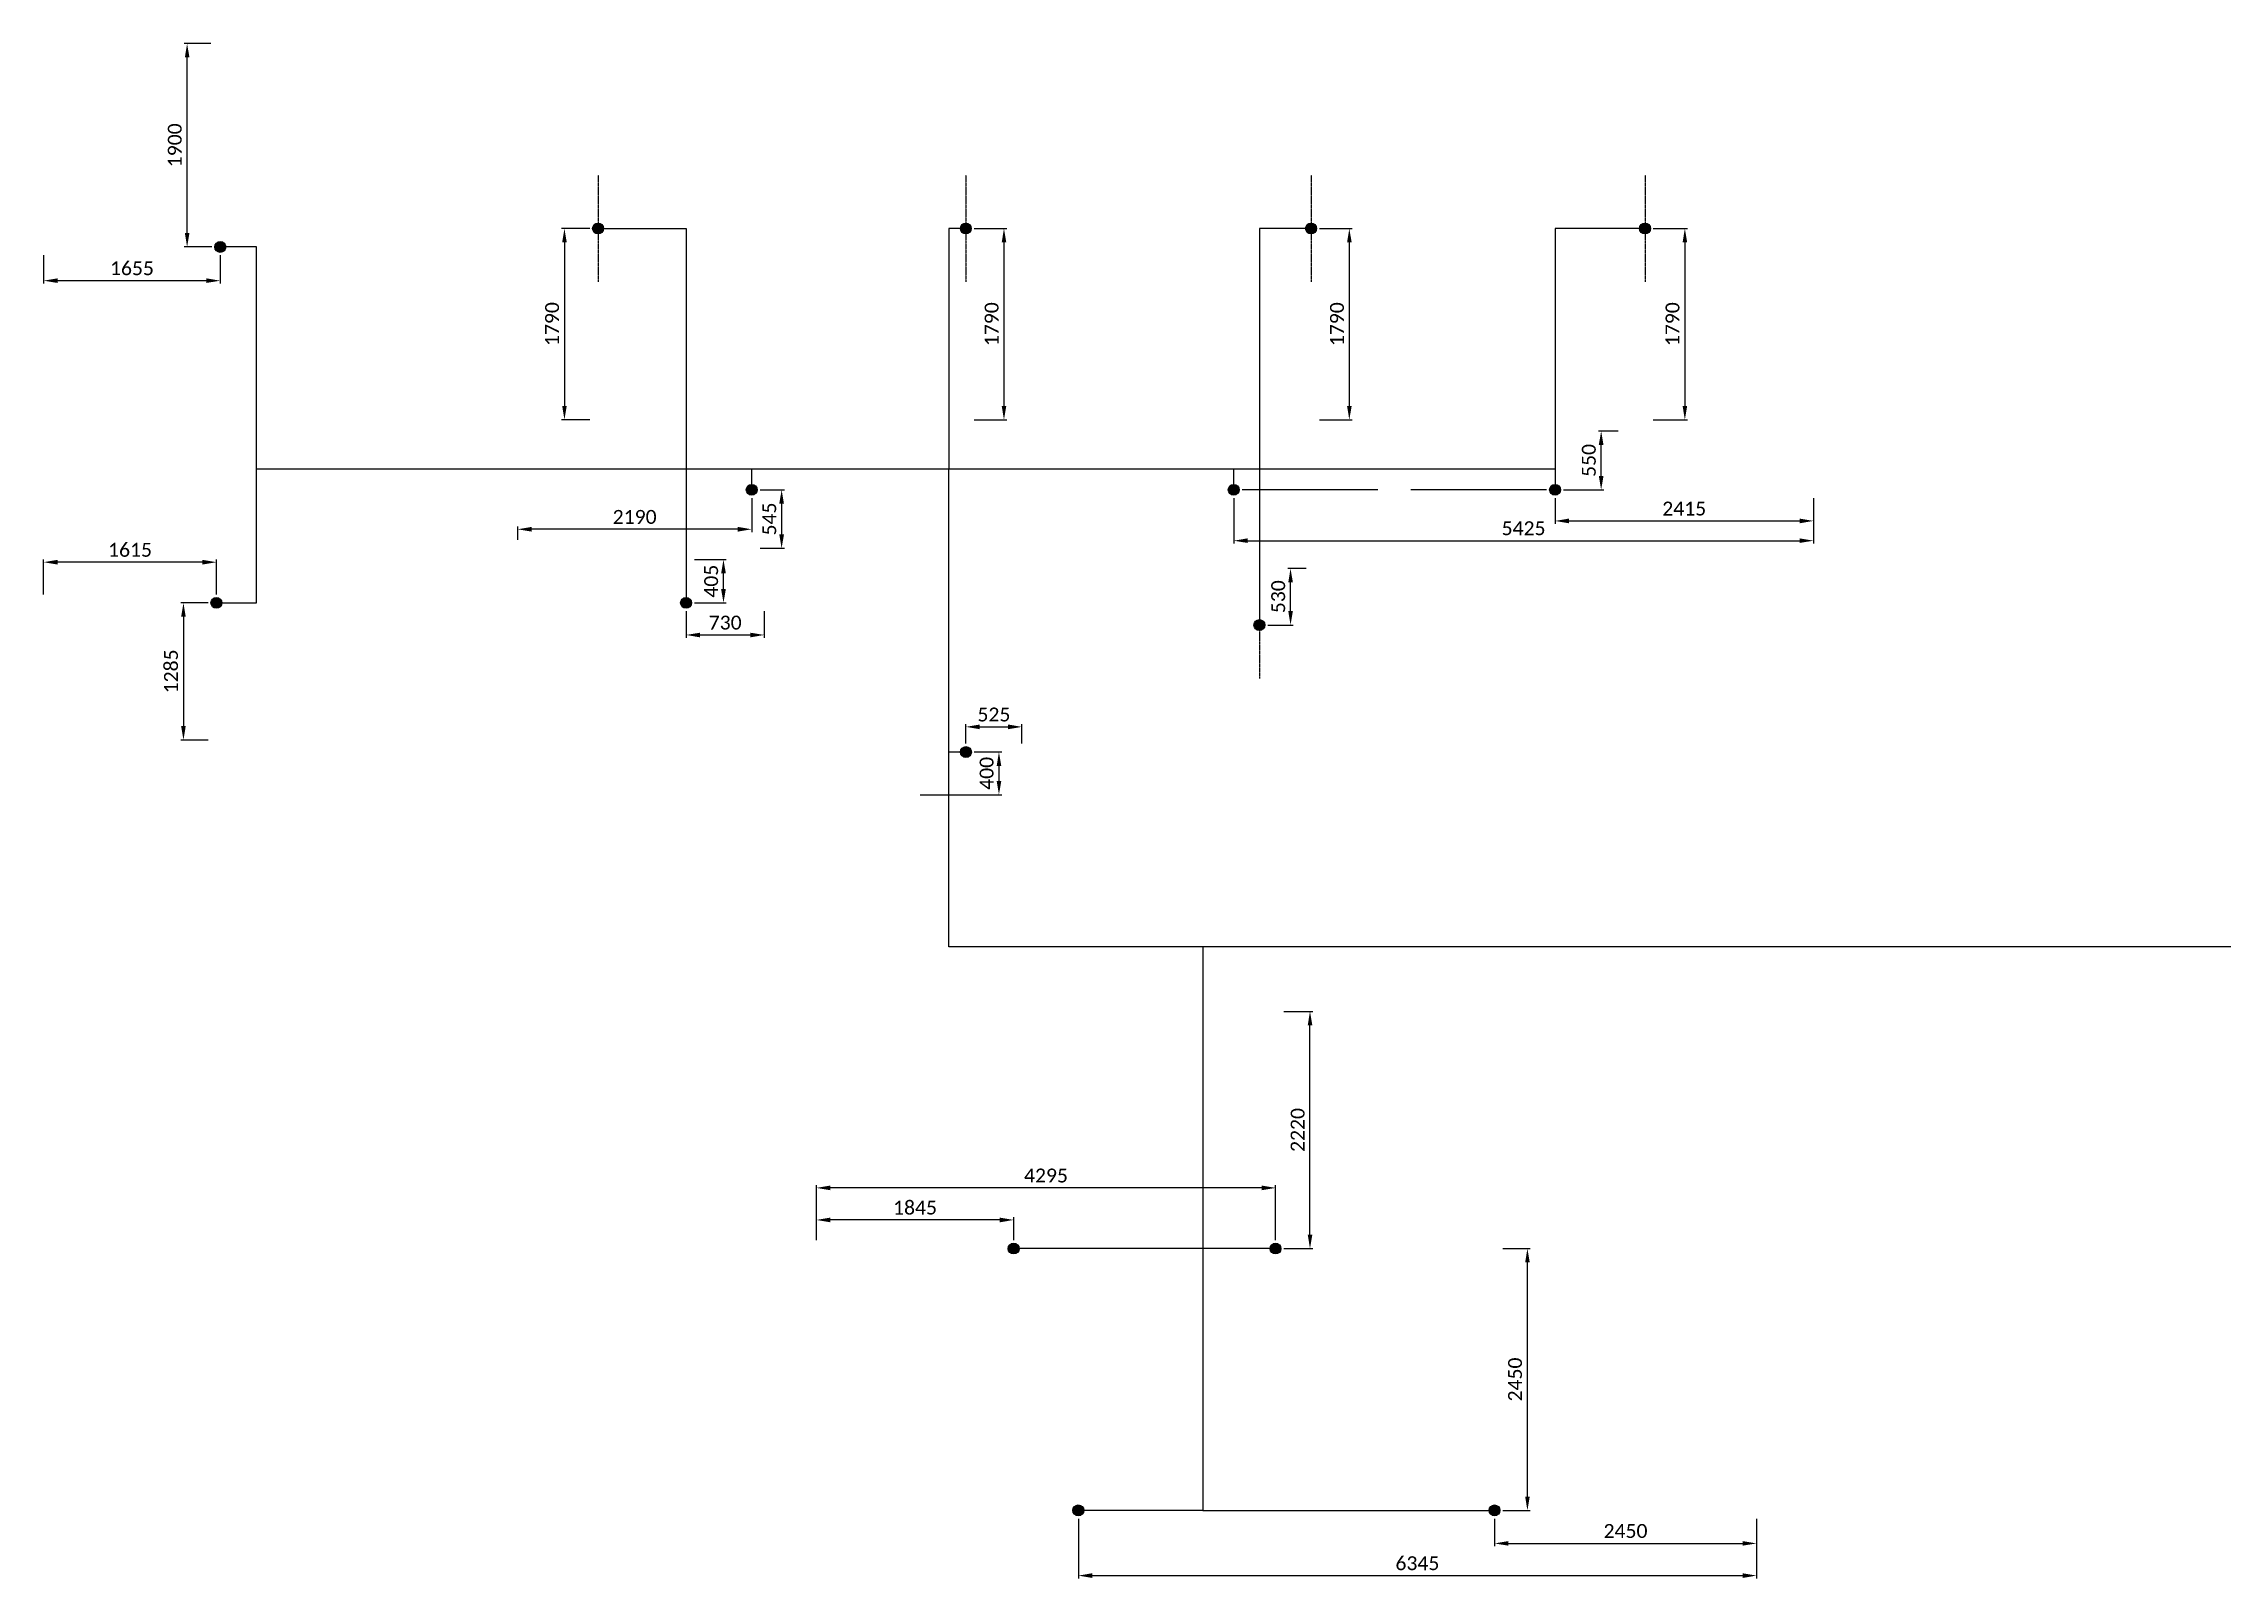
# Model space of a CAD drawing. Header units: millimetres. Extents: x 31238 to 72584, y 1945 to 16720.
# Drawn here: x 31238 to 51640, y 2358 to 16720 of the extents above; entities that cross this region are included whole.
import ezdxf

# ---------------------------------------------------------------- set-up
doc = ezdxf.new("R2010")
doc.units = ezdxf.units.MM
doc.linetypes.add('CENTRE', pattern=[2, 1.25, -0.25, 0.25, -0.25])
doc.layers.add('Sprinkler Centre', color=160, linetype='CENTRE', lineweight=25)
for name, color, linetype in [('Sprinkler Dims', 250, 'Continuous'), ('Sprinkler Head', 30, 'Continuous'), ('Sprinkler Pipe', 30, 'Continuous')]:
    doc.layers.add(name, color=color, linetype=linetype)
doc.styles.add('Calibri 2mm', font='calibri.ttf', dxfattribs={"height": 2})
doc.dimstyles.new('TFS', dxfattribs={"dimscale": 0, "dimtxt": 2, "dimasz": 2, "dimexe": 0.4, "dimexo": 1.2, "dimgap": 0.75, "dimtad": 1, "dimtoh": 1, "dimdec": 0, "dimrnd": 5, "dimdsep": 46, "dimtxsty": 'Calibri 2mm', "dimcen": 2.5, "dimclrd": 256, "dimclre": 256, "dimclrt": 256, "dimadec": 0, "dimazin": 2, "dimtfac": 1, "dimtdec": 0, "dimtmove": 0, "dimatfit": 0, "dimfxl": 20, "dimtfill": 1, "dimtzin": 0, "dimlwd": -1, "dimlwe": -1, "dimarcsym": 0})

# ---------------------------------------------------------------- blocks, each defined once
blk = doc.blocks.new('Sprinkler-Head A1')
at = {"layer": 'Sprinkler Head', "ltscale": 0.005}
h = blk.add_hatch(color=256, dxfattribs=at)
h.dxf.hatch_style = 1
edge = h.paths.add_edge_path()
edge.add_arc((0, 0), 51, 0, 360)
blk.add_circle((0, 0), 51, dxfattribs=at)
blk = doc.blocks.new('*D72')
at = {"layer": 'Defpoints', "color": 0, "transparency": 16777216}
for p in [(31238, 14817), (32890, 14817), (31238, 14501)]:
    blk.add_point(p, dxfattribs=at)
at = {"layer": 'Sprinkler Dims', "transparency": 16777216}
for p, q in [((31238, 14739), (31238, 14475)), ((32890, 14739), (32890, 14475)), ((32760, 14501), (31368, 14501))]:
    blk.add_line(p, q, dxfattribs=at)
for points in [[(31368, 14523), (31368, 14480), (31238, 14501)], [(32760, 14523), (32760, 14480), (32890, 14501)]]:
    blk.add_solid(points, dxfattribs=at)
at = {"layer": 'Sprinkler Dims', "transparency": 16777216, "insert": (32064, 14617), "char_height": 130, "attachment_point": 5, "style": 'Calibri 2mm', "bg_fill": 3, "box_fill_scale": 1.1, "bg_fill_color": 256, "bg_fill_true_color": 13158600, "bg_fill_transparency": 0}
blk.add_mtext('1655', dxfattribs=at)
blk = doc.blocks.new('*D73')
at = {"layer": 'Defpoints', "color": 0, "transparency": 16777216}
for p in [(32580, 16720), (32879, 16720), (32890, 14817)]:
    blk.add_point(p, dxfattribs=at)
at = {"layer": 'Sprinkler Dims', "transparency": 16777216}
for p, q in [((32801, 16720), (32554, 16720)), ((32580, 14947), (32580, 16590)), ((32812, 14817), (32554, 14817))]:
    blk.add_line(p, q, dxfattribs=at)
for points in [[(32559, 16590), (32602, 16590), (32580, 16720)], [(32559, 14947), (32602, 14947), (32580, 14817)]]:
    blk.add_solid(points, dxfattribs=at)
at = {"layer": 'Sprinkler Dims', "transparency": 16777216, "insert": (32465, 15768), "char_height": 130, "attachment_point": 5, "rotation": 90, "style": 'Calibri 2mm', "bg_fill": 3, "box_fill_scale": 1.1, "bg_fill_color": 256, "bg_fill_true_color": 13158600, "bg_fill_transparency": 0}
blk.add_mtext('1900', dxfattribs=at)
blk = doc.blocks.new('*D74')
at = {"layer": 'Defpoints', "color": 0, "transparency": 16777216}
for p in [(31238, 11867), (31238, 11486), (32854, 11486)]:
    blk.add_point(p, dxfattribs=at)
at = {"layer": 'Sprinkler Dims', "transparency": 16777216}
for p, q in [((31238, 11564), (31238, 11893)), ((32724, 11867), (31368, 11867)), ((32854, 11564), (32854, 11893))]:
    blk.add_line(p, q, dxfattribs=at)
for points in [[(31368, 11889), (31368, 11845), (31238, 11867)], [(32724, 11889), (32724, 11845), (32854, 11867)]]:
    blk.add_solid(points, dxfattribs=at)
at = {"layer": 'Sprinkler Dims', "transparency": 16777216, "insert": (32046, 11982), "char_height": 130, "attachment_point": 5, "style": 'Calibri 2mm', "bg_fill": 3, "box_fill_scale": 1.1, "bg_fill_color": 256, "bg_fill_true_color": 13158600, "bg_fill_transparency": 0}
blk.add_mtext('1615', dxfattribs=at)
blk = doc.blocks.new('*D75')
at = {"layer": 'Defpoints', "color": 0, "transparency": 16777216}
for p in [(32854, 11486), (32546, 10203), (32854, 10203)]:
    blk.add_point(p, dxfattribs=at)
at = {"layer": 'Sprinkler Dims', "transparency": 16777216}
for p, q in [((32776, 11486), (32520, 11486)), ((32546, 11356), (32546, 10333)), ((32776, 10203), (32520, 10203))]:
    blk.add_line(p, q, dxfattribs=at)
for points in [[(32524, 11356), (32567, 11356), (32546, 11486)], [(32524, 10333), (32567, 10333), (32546, 10203)]]:
    blk.add_solid(points, dxfattribs=at)
at = {"layer": 'Sprinkler Dims', "transparency": 16777216, "insert": (32430, 10845), "char_height": 130, "attachment_point": 5, "rotation": 90, "style": 'Calibri 2mm', "bg_fill": 3, "box_fill_scale": 1.1, "bg_fill_color": 256, "bg_fill_true_color": 13158600, "bg_fill_transparency": 0}
blk.add_mtext('1285', dxfattribs=at)
blk = doc.blocks.new('*D76')
at = {"layer": 'Defpoints', "color": 0, "transparency": 16777216}
for p in [(37248, 11892), (37248, 11486)]:
    blk.add_point(p, dxfattribs=at)
at = {"layer": 'Sprinkler Dims', "transparency": 16777216}
for p, q in [((37326, 11892), (37624, 11892)), ((37598, 11616), (37598, 11762)), ((37326, 11486), (37624, 11486))]:
    blk.add_line(p, q, dxfattribs=at)
for points in [[(37576, 11762), (37620, 11762), (37598, 11892)], [(37576, 11616), (37620, 11616), (37598, 11486)]]:
    blk.add_solid(points, dxfattribs=at)
at = {"layer": 'Sprinkler Dims', "transparency": 16777216, "insert": (37483, 11689), "char_height": 130, "attachment_point": 5, "rotation": 90, "style": 'Calibri 2mm', "bg_fill": 3, "box_fill_scale": 1.1, "bg_fill_color": 256, "bg_fill_true_color": 13158600, "bg_fill_transparency": 0}
blk.add_mtext('405', dxfattribs=at)
at = {"layer": 'Defpoints', "color": 0, "transparency": 16777216}
blk.add_point((37598, 11892), dxfattribs=at)
blk = doc.blocks.new('*D77')
at = {"layer": 'Defpoints', "color": 0, "transparency": 16777216}
for p in [(37248, 11486), (37980, 11486), (37980, 11186)]:
    blk.add_point(p, dxfattribs=at)
at = {"layer": 'Sprinkler Dims', "transparency": 16777216}
for p, q in [((37248, 11408), (37248, 11160)), ((37980, 11408), (37980, 11160)), ((37378, 11186), (37850, 11186))]:
    blk.add_line(p, q, dxfattribs=at)
for points in [[(37378, 11207), (37378, 11164), (37248, 11186)], [(37850, 11207), (37850, 11164), (37980, 11186)]]:
    blk.add_solid(points, dxfattribs=at)
at = {"layer": 'Sprinkler Dims', "transparency": 16777216, "insert": (37614, 11301), "char_height": 130, "attachment_point": 5, "style": 'Calibri 2mm', "bg_fill": 3, "box_fill_scale": 1.1, "bg_fill_color": 256, "bg_fill_true_color": 13158600, "bg_fill_transparency": 0}
blk.add_mtext('730', dxfattribs=at)
blk = doc.blocks.new('*D78')
at = {"layer": 'Defpoints', "color": 0, "transparency": 16777216}
for p in [(36425, 14989), (36110, 13200), (36425, 13200)]:
    blk.add_point(p, dxfattribs=at)
at = {"layer": 'Sprinkler Dims', "transparency": 16777216}
for p, q in [((36347, 14989), (36084, 14989)), ((36110, 14859), (36110, 13330)), ((36347, 13200), (36084, 13200))]:
    blk.add_line(p, q, dxfattribs=at)
for points in [[(36089, 14859), (36132, 14859), (36110, 14989)], [(36089, 13330), (36132, 13330), (36110, 13200)]]:
    blk.add_solid(points, dxfattribs=at)
at = {"layer": 'Sprinkler Dims', "transparency": 16777216, "insert": (35995, 14095), "char_height": 130, "attachment_point": 5, "rotation": 90, "style": 'Calibri 2mm', "bg_fill": 3, "box_fill_scale": 1.1, "bg_fill_color": 256, "bg_fill_true_color": 13158600, "bg_fill_transparency": 0}
blk.add_mtext('1790', dxfattribs=at)
blk = doc.blocks.new('*D79')
at = {"layer": 'Defpoints', "color": 0, "transparency": 16777216}
for p in [(39865, 14989), (39865, 13199), (40222, 13199)]:
    blk.add_point(p, dxfattribs=at)
at = {"layer": 'Sprinkler Dims', "transparency": 16777216}
for p, q in [((39943, 14989), (40248, 14989)), ((40222, 14859), (40222, 13329)), ((39943, 13199), (40248, 13199))]:
    blk.add_line(p, q, dxfattribs=at)
for points in [[(40201, 14859), (40244, 14859), (40222, 14989)], [(40201, 13329), (40244, 13329), (40222, 13199)]]:
    blk.add_solid(points, dxfattribs=at)
at = {"layer": 'Sprinkler Dims', "transparency": 16777216, "insert": (40107, 14094), "char_height": 130, "attachment_point": 5, "rotation": 90, "style": 'Calibri 2mm', "bg_fill": 3, "box_fill_scale": 1.1, "bg_fill_color": 256, "bg_fill_true_color": 13158600, "bg_fill_transparency": 0}
blk.add_mtext('1790', dxfattribs=at)
blk = doc.blocks.new('*D80')
at = {"layer": 'Defpoints', "color": 0, "transparency": 16777216}
for p in [(45378, 12544), (47795, 12544), (47795, 12253)]:
    blk.add_point(p, dxfattribs=at)
at = {"layer": 'Sprinkler Dims', "transparency": 16777216}
for p, q in [((45378, 12466), (45378, 12227)), ((47795, 12466), (47795, 12227)), ((45508, 12253), (47665, 12253))]:
    blk.add_line(p, q, dxfattribs=at)
for points in [[(45508, 12275), (45508, 12231), (45378, 12253)], [(47665, 12275), (47665, 12231), (47795, 12253)]]:
    blk.add_solid(points, dxfattribs=at)
at = {"layer": 'Sprinkler Dims', "transparency": 16777216, "insert": (46586, 12368), "char_height": 130, "attachment_point": 5, "style": 'Calibri 2mm', "bg_fill": 3, "box_fill_scale": 1.1, "bg_fill_color": 256, "bg_fill_true_color": 13158600, "bg_fill_transparency": 0}
blk.add_mtext('2415', dxfattribs=at)
blk = doc.blocks.new('*D81')
at = {"layer": 'Defpoints', "color": 0, "transparency": 16777216}
for p in [(37862, 12544), (35673, 12175), (35673, 11997)]:
    blk.add_point(p, dxfattribs=at)
at = {"layer": 'Sprinkler Dims', "transparency": 16777216}
for p, q in [((37862, 12466), (37862, 12149)), ((35673, 12075), (35673, 12201)), ((37732, 12175), (35803, 12175))]:
    blk.add_line(p, q, dxfattribs=at)
for points in [[(35803, 12197), (35803, 12153), (35673, 12175)], [(37732, 12197), (37732, 12153), (37862, 12175)]]:
    blk.add_solid(points, dxfattribs=at)
at = {"layer": 'Sprinkler Dims', "transparency": 16777216, "insert": (36767, 12290), "char_height": 130, "attachment_point": 5, "style": 'Calibri 2mm', "bg_fill": 3, "box_fill_scale": 1.1, "bg_fill_color": 256, "bg_fill_true_color": 13158600, "bg_fill_transparency": 0}
blk.add_mtext('2190', dxfattribs=at)
blk = doc.blocks.new('*D82')
at = {"layer": 'Defpoints', "color": 0, "transparency": 16777216}
for p in [(37862, 12544), (37862, 11997), (38142, 11997)]:
    blk.add_point(p, dxfattribs=at)
at = {"layer": 'Sprinkler Dims', "transparency": 16777216}
for p, q in [((37940, 12544), (38168, 12544)), ((38142, 12414), (38142, 12127)), ((37940, 11997), (38168, 11997))]:
    blk.add_line(p, q, dxfattribs=at)
for points in [[(38120, 12414), (38164, 12414), (38142, 12544)], [(38120, 12127), (38164, 12127), (38142, 11997)]]:
    blk.add_solid(points, dxfattribs=at)
at = {"layer": 'Sprinkler Dims', "transparency": 16777216, "insert": (38027, 12271), "char_height": 130, "attachment_point": 5, "rotation": 90, "style": 'Calibri 2mm', "bg_fill": 3, "box_fill_scale": 1.1, "bg_fill_color": 256, "bg_fill_true_color": 13158600, "bg_fill_transparency": 0}
blk.add_mtext('545', dxfattribs=at)
blk = doc.blocks.new('*D83')
at = {"layer": 'Defpoints', "color": 0, "transparency": 16777216}
for p in [(42372, 12544), (47795, 12544), (47795, 12068)]:
    blk.add_point(p, dxfattribs=at)
at = {"layer": 'Sprinkler Dims', "transparency": 16777216}
for p, q in [((42372, 12466), (42372, 12042)), ((47795, 12466), (47795, 12042)), ((42502, 12068), (47665, 12068))]:
    blk.add_line(p, q, dxfattribs=at)
for points in [[(42502, 12090), (42502, 12047), (42372, 12068)], [(47665, 12090), (47665, 12047), (47795, 12068)]]:
    blk.add_solid(points, dxfattribs=at)
at = {"layer": 'Sprinkler Dims', "transparency": 16777216, "insert": (45083, 12184), "char_height": 130, "attachment_point": 5, "style": 'Calibri 2mm', "bg_fill": 3, "box_fill_scale": 1.1, "bg_fill_color": 256, "bg_fill_true_color": 13158600, "bg_fill_transparency": 0}
blk.add_mtext('5425', dxfattribs=at)
blk = doc.blocks.new('*D84')
at = {"layer": 'Defpoints', "color": 0, "transparency": 16777216}
for p in [(39866, 10091), (40390, 10091)]:
    blk.add_point(p, dxfattribs=at)
at = {"layer": 'Sprinkler Dims', "transparency": 16777216}
for p, q in [((39866, 10169), (39866, 10352)), ((39996, 10326), (40260, 10326)), ((40390, 10169), (40390, 10352))]:
    blk.add_line(p, q, dxfattribs=at)
for points in [[(39996, 10348), (39996, 10304), (39866, 10326)], [(40260, 10348), (40260, 10304), (40390, 10326)]]:
    blk.add_solid(points, dxfattribs=at)
at = {"layer": 'Sprinkler Dims', "transparency": 16777216, "insert": (40128, 10441), "char_height": 130, "attachment_point": 5, "style": 'Calibri 2mm', "bg_fill": 3, "box_fill_scale": 1.1, "bg_fill_color": 256, "bg_fill_true_color": 13158600, "bg_fill_transparency": 0}
blk.add_mtext('525', dxfattribs=at)
at = {"layer": 'Defpoints', "color": 0, "transparency": 16777216}
blk.add_point((40390, 10326), dxfattribs=at)
blk = doc.blocks.new('*D85')
at = {"layer": 'Defpoints', "color": 0, "transparency": 16777216}
for p in [(39866, 10091), (39361, 9690)]:
    blk.add_point(p, dxfattribs=at)
at = {"layer": 'Sprinkler Dims', "transparency": 16777216}
for p, q in [((39944, 10091), (40201, 10091)), ((40175, 9961), (40175, 9820)), ((39439, 9690), (40201, 9690))]:
    blk.add_line(p, q, dxfattribs=at)
for points in [[(40154, 9961), (40197, 9961), (40175, 10091)], [(40154, 9820), (40197, 9820), (40175, 9690)]]:
    blk.add_solid(points, dxfattribs=at)
at = {"layer": 'Sprinkler Dims', "transparency": 16777216, "insert": (40060, 9891), "char_height": 130, "attachment_point": 5, "rotation": 90, "style": 'Calibri 2mm', "bg_fill": 3, "box_fill_scale": 1.1, "bg_fill_color": 256, "bg_fill_true_color": 13158600, "bg_fill_transparency": 0}
blk.add_mtext('400', dxfattribs=at)
at = {"layer": 'Defpoints', "color": 0, "transparency": 16777216}
blk.add_point((40175, 9690), dxfattribs=at)
blk = doc.blocks.new('*D105')
at = {"layer": 'Defpoints', "color": 0, "transparency": 16777216}
for p in [(38468, 5712), (38468, 5444), (40313, 5444)]:
    blk.add_point(p, dxfattribs=at)
at = {"layer": 'Sprinkler Dims', "transparency": 16777216}
for p, q in [((38468, 5522), (38468, 5738)), ((40313, 5522), (40313, 5738)), ((40183, 5712), (38598, 5712))]:
    blk.add_line(p, q, dxfattribs=at)
for points in [[(38598, 5734), (38598, 5690), (38468, 5712)], [(40183, 5734), (40183, 5690), (40313, 5712)]]:
    blk.add_solid(points, dxfattribs=at)
at = {"layer": 'Sprinkler Dims', "transparency": 16777216, "insert": (39390, 5827), "char_height": 130, "attachment_point": 5, "style": 'Calibri 2mm', "bg_fill": 3, "box_fill_scale": 1.1, "bg_fill_color": 256, "bg_fill_true_color": 13158600, "bg_fill_transparency": 0}
blk.add_mtext('1845', dxfattribs=at)
blk = doc.blocks.new('*D106')
at = {"layer": 'Defpoints', "color": 0, "transparency": 16777216}
for p in [(38468, 6012), (38468, 5444), (42763, 5444)]:
    blk.add_point(p, dxfattribs=at)
at = {"layer": 'Sprinkler Dims', "transparency": 16777216}
for p, q in [((38468, 5522), (38468, 6038)), ((42633, 6012), (38598, 6012)), ((42763, 5522), (42763, 6038))]:
    blk.add_line(p, q, dxfattribs=at)
for points in [[(38598, 6034), (38598, 5990), (38468, 6012)], [(42633, 6034), (42633, 5990), (42763, 6012)]]:
    blk.add_solid(points, dxfattribs=at)
at = {"layer": 'Sprinkler Dims', "transparency": 16777216, "insert": (40615, 6127), "char_height": 130, "attachment_point": 5, "style": 'Calibri 2mm', "bg_fill": 3, "box_fill_scale": 1.1, "bg_fill_color": 256, "bg_fill_true_color": 13158600, "bg_fill_transparency": 0}
blk.add_mtext('4295', dxfattribs=at)
blk = doc.blocks.new('*D107')
at = {"layer": 'Defpoints', "color": 0, "transparency": 16777216}
for p in [(42763, 7664), (43085, 7664), (42763, 5444)]:
    blk.add_point(p, dxfattribs=at)
at = {"layer": 'Sprinkler Dims', "transparency": 16777216}
for p, q in [((42841, 7664), (43111, 7664)), ((43085, 5574), (43085, 7534)), ((42841, 5444), (43111, 5444))]:
    blk.add_line(p, q, dxfattribs=at)
for points in [[(43064, 7534), (43107, 7534), (43085, 7664)], [(43064, 5574), (43107, 5574), (43085, 5444)]]:
    blk.add_solid(points, dxfattribs=at)
at = {"layer": 'Sprinkler Dims', "transparency": 16777216, "insert": (42970, 6554), "char_height": 130, "attachment_point": 5, "rotation": 90, "style": 'Calibri 2mm', "bg_fill": 3, "box_fill_scale": 1.1, "bg_fill_color": 256, "bg_fill_true_color": 13158600, "bg_fill_transparency": 0}
blk.add_mtext('2220', dxfattribs=at)
blk = doc.blocks.new('*D108')
at = {"layer": 'Defpoints', "color": 0, "transparency": 16777216}
for p in [(44812, 5444), (45119, 5444), (44812, 2994)]:
    blk.add_point(p, dxfattribs=at)
at = {"layer": 'Sprinkler Dims', "transparency": 16777216}
for p, q in [((44890, 5444), (45145, 5444)), ((45119, 3124), (45119, 5314)), ((44890, 2994), (45145, 2994))]:
    blk.add_line(p, q, dxfattribs=at)
for points in [[(45098, 5314), (45141, 5314), (45119, 5444)], [(45098, 3124), (45141, 3124), (45119, 2994)]]:
    blk.add_solid(points, dxfattribs=at)
at = {"layer": 'Sprinkler Dims', "transparency": 16777216, "insert": (45004, 4219), "char_height": 130, "attachment_point": 5, "rotation": 90, "style": 'Calibri 2mm', "bg_fill": 3, "box_fill_scale": 1.1, "bg_fill_color": 256, "bg_fill_true_color": 13158600, "bg_fill_transparency": 0}
blk.add_mtext('2450', dxfattribs=at)
blk = doc.blocks.new('*D109')
at = {"layer": 'Defpoints', "color": 0, "transparency": 16777216}
for p in [(44812, 2994), (47262, 2994), (47262, 2685)]:
    blk.add_point(p, dxfattribs=at)
at = {"layer": 'Sprinkler Dims', "transparency": 16777216}
for p, q in [((44812, 2916), (44812, 2659)), ((47262, 2916), (47262, 2659)), ((44942, 2685), (47132, 2685))]:
    blk.add_line(p, q, dxfattribs=at)
for points in [[(44942, 2707), (44942, 2664), (44812, 2685)], [(47132, 2707), (47132, 2664), (47262, 2685)]]:
    blk.add_solid(points, dxfattribs=at)
at = {"layer": 'Sprinkler Dims', "transparency": 16777216, "insert": (46037, 2801), "char_height": 130, "attachment_point": 5, "style": 'Calibri 2mm', "bg_fill": 3, "box_fill_scale": 1.1, "bg_fill_color": 256, "bg_fill_true_color": 13158600, "bg_fill_transparency": 0}
blk.add_mtext('2450', dxfattribs=at)
blk = doc.blocks.new('*D110')
at = {"layer": 'Defpoints', "color": 0, "transparency": 16777216}
for p in [(40918, 2994), (47262, 2994), (47262, 2384)]:
    blk.add_point(p, dxfattribs=at)
at = {"layer": 'Sprinkler Dims', "transparency": 16777216}
for p, q in [((40918, 2916), (40918, 2358)), ((47262, 2916), (47262, 2358)), ((41048, 2384), (47132, 2384))]:
    blk.add_line(p, q, dxfattribs=at)
for points in [[(41048, 2406), (41048, 2362), (40918, 2384)], [(47132, 2406), (47132, 2362), (47262, 2384)]]:
    blk.add_solid(points, dxfattribs=at)
at = {"layer": 'Sprinkler Dims', "transparency": 16777216, "insert": (44090, 2499), "char_height": 130, "attachment_point": 5, "style": 'Calibri 2mm', "bg_fill": 3, "box_fill_scale": 1.1, "bg_fill_color": 256, "bg_fill_true_color": 13158600, "bg_fill_transparency": 0}
blk.add_mtext('6345', dxfattribs=at)
blk = doc.blocks.new('*D121')
at = {"layer": 'Defpoints', "color": 0, "transparency": 16777216}
for p in [(45809, 13094), (46047, 13094), (45378, 12544)]:
    blk.add_point(p, dxfattribs=at)
at = {"layer": 'Sprinkler Dims', "transparency": 16777216}
for p, q in [((45969, 13094), (45783, 13094)), ((45809, 12674), (45809, 12964)), ((45456, 12544), (45835, 12544))]:
    blk.add_line(p, q, dxfattribs=at)
for points in [[(45787, 12964), (45831, 12964), (45809, 13094)], [(45787, 12674), (45831, 12674), (45809, 12544)]]:
    blk.add_solid(points, dxfattribs=at)
at = {"layer": 'Sprinkler Dims', "transparency": 16777216, "insert": (45694, 12819), "char_height": 130, "attachment_point": 5, "rotation": 90, "style": 'Calibri 2mm', "bg_fill": 3, "box_fill_scale": 1.1, "bg_fill_color": 256, "bg_fill_true_color": 13158600, "bg_fill_transparency": 0}
blk.add_mtext('550', dxfattribs=at)
blk = doc.blocks.new('*D122')
at = {"layer": 'Defpoints', "color": 0, "transparency": 16777216}
blk.add_point((43127, 11808), dxfattribs=at)
at = {"layer": 'Sprinkler Dims', "transparency": 16777216}
for p, q in [((43049, 11808), (42877, 11808)), ((42903, 11409), (42903, 11678)), ((42690, 11279), (42929, 11279))]:
    blk.add_line(p, q, dxfattribs=at)
for points in [[(42882, 11678), (42925, 11678), (42903, 11808)], [(42882, 11409), (42925, 11409), (42903, 11279)]]:
    blk.add_solid(points, dxfattribs=at)
at = {"layer": 'Sprinkler Dims', "transparency": 16777216, "insert": (42788, 11544), "char_height": 130, "attachment_point": 5, "rotation": 90, "style": 'Calibri 2mm', "bg_fill": 3, "box_fill_scale": 1.1, "bg_fill_color": 256, "bg_fill_true_color": 13158600, "bg_fill_transparency": 0}
blk.add_mtext('530', dxfattribs=at)
at = {"layer": 'Defpoints', "color": 0, "transparency": 16777216}
for p in [(42903, 11808), (42612, 11279)]:
    blk.add_point(p, dxfattribs=at)
blk = doc.blocks.new('*D123')
at = {"layer": 'Defpoints', "color": 0, "transparency": 16777216}
for p in [(43096, 14989), (43096, 13199), (43453, 13199)]:
    blk.add_point(p, dxfattribs=at)
at = {"layer": 'Sprinkler Dims', "transparency": 16777216}
for p, q in [((43174, 14989), (43479, 14989)), ((43453, 14859), (43453, 13329)), ((43174, 13199), (43479, 13199))]:
    blk.add_line(p, q, dxfattribs=at)
for points in [[(43432, 14859), (43475, 14859), (43453, 14989)], [(43432, 13329), (43475, 13329), (43453, 13199)]]:
    blk.add_solid(points, dxfattribs=at)
at = {"layer": 'Sprinkler Dims', "transparency": 16777216, "insert": (43338, 14094), "char_height": 130, "attachment_point": 5, "rotation": 90, "style": 'Calibri 2mm', "bg_fill": 3, "box_fill_scale": 1.1, "bg_fill_color": 256, "bg_fill_true_color": 13158600, "bg_fill_transparency": 0}
blk.add_mtext('1790', dxfattribs=at)
blk = doc.blocks.new('*D124')
at = {"layer": 'Defpoints', "color": 0, "transparency": 16777216}
for p in [(46219, 14989), (46219, 13199), (46592, 13199)]:
    blk.add_point(p, dxfattribs=at)
at = {"layer": 'Sprinkler Dims', "transparency": 16777216}
for p, q in [((46297, 14989), (46618, 14989)), ((46592, 14859), (46592, 13329)), ((46297, 13199), (46618, 13199))]:
    blk.add_line(p, q, dxfattribs=at)
for points in [[(46571, 14859), (46614, 14859), (46592, 14989)], [(46571, 13329), (46614, 13329), (46592, 13199)]]:
    blk.add_solid(points, dxfattribs=at)
at = {"layer": 'Sprinkler Dims', "transparency": 16777216, "insert": (46477, 14094), "char_height": 130, "attachment_point": 5, "rotation": 90, "style": 'Calibri 2mm', "bg_fill": 3, "box_fill_scale": 1.1, "bg_fill_color": 256, "bg_fill_true_color": 13158600, "bg_fill_transparency": 0}
blk.add_mtext('1790', dxfattribs=at)

msp = doc.modelspace()

# ---------------------------------------------------------------- linework, layer by layer
at = {"layer": 'Sprinkler Centre', "ltscale": 1.9}
for p, q in [((36425.1, 15489.4), (36425.1, 14489.4)), ((39865, 15489.4), (39865, 14489.4)), ((43095.6, 15489.4), (43095.6, 14489.4)), ((46219.4, 15489.4), (46219.4, 14489.4))]:
    msp.add_line(p, q, dxfattribs=at)
at = {"layer": 'Sprinkler Pipe'}
for p, q in [((36425.1, 14989.4), (37248.4, 14989.4)), ((37248.4, 14989.4), (37248.4, 12741.4)), ((39865, 14989.4), (39705.5, 14989.4)), ((39705.5, 14989.4), (39705.5, 12741.4)), ((42611.9, 14989.4), (42611.9, 11278.9)), ((43095.6, 14989.4), (42611.9, 14989.4)), ((45377.8, 14989.4), (45377.8, 12544.4)), ((46219.4, 14989.4), (45377.8, 14989.4)), ((33230.6, 14817.1), (32890.4, 14817.1)), ((33230.6, 11486.4), (33230.6, 14817.1)), ((33230.6, 12741.4), (45377.8, 12741.4)), ((37248.4, 12741.4), (37248.4, 11486.4)), ((37862, 12544.4), (37862, 12741.4)), ((39705.5, 8268.5), (39705.5, 12741.4)), ((42371.5, 12544.4), (42371.5, 12741.4)), ((32854.1, 11486.4), (33230.6, 11486.4)), ((39866.2, 10090.6), (39705.5, 10090.6)), ((42083.9, 8268.5), (39705.5, 8268.5)), ((58307.5, 8268.5), (42083.9, 8268.5)), ((42083.9, 8268.5), (42083.9, 5444.4)), ((42083.9, 5444.4), (40312.7, 5444.4)), ((42762.7, 5444.4), (42083.9, 5444.4)), ((42083.9, 5444.4), (42083.9, 2994.4)), ((42083.9, 2994.4), (40917.7, 2994.4)), ((42083.9, 2994.4), (44811.6, 2994.4))]:
    msp.add_line(p, q, dxfattribs=at)

# ---------------------------------------------------------------- block references
at = {"layer": 'Sprinkler Head'}
for p in [(36425.1, 14989.4), (39865, 14989.4), (43095.6, 14989.4), (46219.4, 14989.4), (32890.4, 14817.1), (37862, 12544.4), (42371.5, 12544.4), (45377.8, 12544.4), (32854.1, 11486.4), (37248.4, 11486.4), (42611.9, 11278.9), (40312.7, 5444.4), (42762.7, 5444.4), (40917.7, 2994.4), (44811.6, 2994.4)]:
    msp.add_blockref('Sprinkler-Head A1', p, dxfattribs=at)
at = {"layer": 'Sprinkler Pipe'}
msp.add_blockref('Sprinkler-Head A1', (39866.2, 10090.6), dxfattribs=at)

# ---------------------------------------------------------------- next in the draw order: dimensions: what is measured, and where the dimension line sits
at = {"layer": 'Sprinkler Dims'}
for base, p1, p2, picture, middle in [((36110.2, 13200.1), (36425.1, 14989.4), (36425.1, 13200.1), '*D78', (36110.2, 14094.8)), ((37597.9, 11892.5), (37248.4, 11486.4), (37248.4, 11892.5), '*D76', (37597.9, 11689.4))]:
    dim = msp.add_linear_dim(base=base, p1=p1, p2=p2, angle=90, dimstyle='TFS', dxfattribs=at)
    dim.commit()
    dim.dimension.update_dxf_attribs({"geometry": picture, "text_midpoint": middle, "dimtype": 160})
for base, p1, p2, picture, middle in [((40222.3, 13199.5), (39865, 14989.4), (39865, 13199.5), '*D79', (40106.9, 14094.5)), ((43453.4, 13199.5), (43095.6, 14989.4), (43095.6, 13199.5), '*D123', (43338, 14094.5)), ((46592.3, 13199.5), (46219.4, 14989.4), (46219.4, 13199.5), '*D124', (46476.9, 14094.5)), ((42903.3903925, 11808.4473882), (42611.9042783, 11278.9473882), (43126.7758625, 11808.4473882), '*D122', (42788.0403925, 11543.6973882)), ((45119.4, 5444.4), (44811.6, 2994.4), (44811.6, 5444.4), '*D108', (45004.1, 4219.4))]:
    dim = msp.add_linear_dim(base=base, p1=p1, p2=p2, angle=90, dimstyle='TFS', dxfattribs=at)
    dim.commit()
    dim.dimension.update_dxf_attribs({"geometry": picture, "text_midpoint": middle})
for base, p1, p2, picture, middle in [((31237.6, 14501.3), (32890.4, 14817.1), (31237.6, 14817.1), '*D72', (32064, 14616.6)), ((35672.6, 12175), (37862, 12544.4), (35672.6, 11997.5), '*D81', (36767.3, 12290.3)), ((47794.7, 12253), (45377.8, 12544.4), (47794.7, 12544.4), '*D80', (46586.3, 12368.3)), ((31237.6162, 11867.0932), (32854.1075, 11486.3599), (31237.6162, 11486.3599), '*D74', (32045.8618, 11982.3932)), ((38467.7, 5711.9), (40312.7, 5444.4), (38467.7, 5444.4), '*D105', (39390.2, 5827.3))]:
    dim = msp.add_linear_dim(base=base, p1=p1, p2=p2, dimstyle='TFS', dxfattribs=at)
    dim.commit()
    dim.dimension.update_dxf_attribs({"geometry": picture, "text_midpoint": middle})
dim = msp.add_linear_dim(base=(40390, 10326), p1=(39866.2, 10090.6), p2=(40390, 10090.6), dimstyle='TFS', dxfattribs=at)
dim.commit()
dim.dimension.update_dxf_attribs({"geometry": '*D84', "text_midpoint": (40128.1, 10326), "dimtype": 160})

# ---------------------------------------------------------------- next in the draw order: linework, layer by layer
at = {"layer": 'Sprinkler Centre', "ltscale": 1.9}
msp.add_line((42611.9, 11778.9), (42611.9, 10778.9), dxfattribs=at)

# ---------------------------------------------------------------- next in the draw order: dimensions: what is measured, and where the dimension line sits
at = {"layer": 'Sprinkler Dims'}
for base, p1, p2, picture, middle in [((32580.3, 16719.5), (32890.4, 14817.1), (32879.5, 16719.5), '*D73', (32464.9, 15768.3)), ((38141.9, 11997.5), (37862, 12544.4), (37862, 11997.5), '*D82', (38027.2, 12270.9)), ((32545.5, 10203.4), (32854.1, 11486.4), (32854.1, 10203.4), '*D75', (32430.2, 10844.9))]:
    dim = msp.add_linear_dim(base=base, p1=p1, p2=p2, angle=90, dimstyle='TFS', dxfattribs=at)
    dim.commit()
    dim.dimension.update_dxf_attribs({"geometry": picture, "text_midpoint": middle})
for base, p1, p2, picture, middle in [((47794.7, 12068.2), (42371.5, 12544.4), (47794.7, 12544.4), '*D83', (45083.1, 12068.2)), ((37980, 11185.5), (37248.4, 11486.4), (37980, 11486.4), '*D77', (37614.2, 11185.5))]:
    dim = msp.add_linear_dim(base=base, p1=p1, p2=p2, dimstyle='TFS', dxfattribs=at)
    dim.commit()
    dim.dimension.update_dxf_attribs({"geometry": picture, "text_midpoint": middle, "dimtype": 160})
dim = msp.add_linear_dim(base=(40175.2, 9690.4), p1=(39866.2, 10090.6), p2=(39361.2, 9690.4), angle=90, dimstyle='TFS', dxfattribs=at)
dim.commit()
dim.dimension.update_dxf_attribs({"geometry": '*D85', "text_midpoint": (40175.2, 9890.5), "dimtype": 160})
for base, p1, p2, picture, middle in [((38467.7, 6011.9), (42762.7, 5444.4), (38467.7, 5444.4), '*D106', (40615.2, 6127.3)), ((47261.6, 2685.3), (44811.6, 2994.4), (47261.6, 2994.4), '*D109', (46036.6, 2800.7))]:
    dim = msp.add_linear_dim(base=base, p1=p1, p2=p2, dimstyle='TFS', dxfattribs=at)
    dim.commit()
    dim.dimension.update_dxf_attribs({"geometry": picture, "text_midpoint": middle})

# ---------------------------------------------------------------- next in the draw order: linework, layer by layer
for p, q in [((43719.7, 12544.4), (42450.9, 12544.4)), ((45298.5, 12544.4), (44029.7, 12544.4))]:
    msp.add_line(p, q, dxfattribs=at)

# ---------------------------------------------------------------- next in the draw order: dimensions: what is measured, and where the dimension line sits
dim = msp.add_linear_dim(base=(43085.2, 7664.4), p1=(42762.7, 5444.4), p2=(42762.7, 7664.4), angle=90, dimstyle='TFS', dxfattribs=at)
dim.commit()
dim.dimension.update_dxf_attribs({"geometry": '*D107', "text_midpoint": (42969.9, 6554.4)})
dim = msp.add_linear_dim(base=(47261.6, 2383.9), p1=(40917.7, 2994.4), p2=(47261.6, 2994.4), dimstyle='TFS', dxfattribs=at)
dim.commit()
dim.dimension.update_dxf_attribs({"geometry": '*D110', "text_midpoint": (44089.7, 2499.3)})

# ---------------------------------------------------------------- next in the draw order: dimensions: what is measured, and where the dimension line sits
dim = msp.add_linear_dim(base=(45809, 13094.5), p1=(45377.8, 12544.4), p2=(46047, 13094.5), angle=90, dimstyle='TFS', dxfattribs=at)
dim.commit()
dim.dimension.update_dxf_attribs({"geometry": '*D121', "text_midpoint": (45693.7, 12819.4)})

doc.saveas('drawing.dxf')
